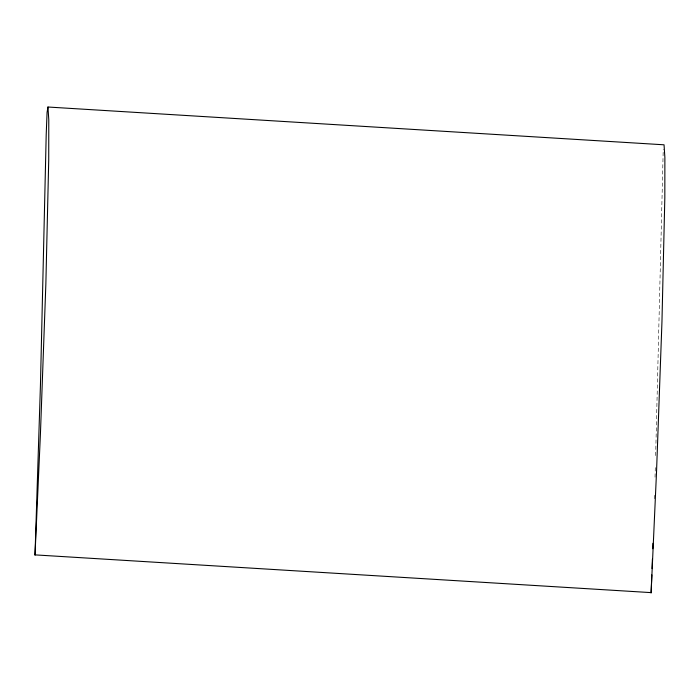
<?xml version="1.0" encoding="UTF-8"?>
<svg xmlns="http://www.w3.org/2000/svg" width="700" height="700" viewBox="0 0 700 700"><rect width="100%" height="100%" fill="white"/><g stroke="black" fill="none" stroke-linecap="round" stroke-linejoin="round"><path stroke-width="0.53" stroke-dasharray="3.5 2.62" d="M655.646 455.613L663.233 149.293M655.025 477.216L655.366 465.334M654.378 498.811L654.509 494.498"/><path stroke-width="1.05" d="M652.767 548.739L652.951 543.288M35 555.196L40.451 384.851L46.2 134.811L47.066 112.464L47.95 107.021L664.046 144.804L664.878 157.474L664.825 197.645L661.955 321.755L656.539 471.581L651.105 592.979M652.4 559.212L652.059 568.619M651.831 574.892L651.114 592.62L35.009 554.881L40.434 433.799L45.859 283.964L48.729 159.862L48.781 119.691L47.95 107.021"/></g></svg>
